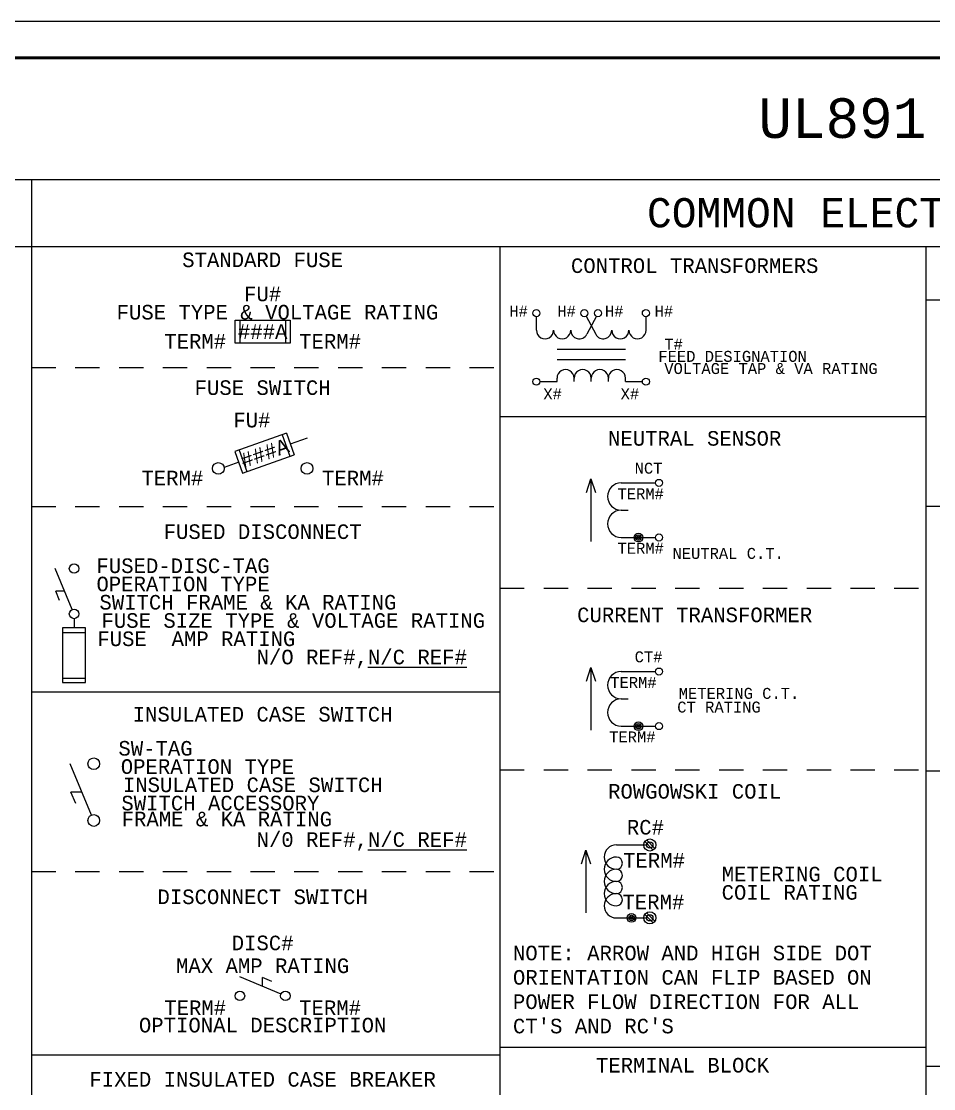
# Model space of a CAD drawing. Header units: inches. Extents: x -0.2 to 16.8, y -0.2 to 10.8.
# Drawn here: x 7.07 to 11.76, y 5.33 to 10.81 of the extents above; entities that cross this region are included whole.
import ezdxf
from ezdxf.enums import TextEntityAlignment as Align

# ---------------------------------------------------------------- set-up
doc = ezdxf.new("R2010")
doc.units = ezdxf.units.IN
doc.header["$LTSCALE"] = 0.25
doc.header["$MEASUREMENT"] = 0
doc.linetypes.add('DASHED', pattern=[0.75, 0.5, -0.25])
doc.layers.get('0').update_dxf_attribs({"linetype": 'CONTINUOUS'})
doc.layers.add('Border', color=250, linetype='CONTINUOUS', plot=False)
for name, color, linetype in [('DESC', 150, 'CONTINUOUS'), ('LOC', 8, 'CONTINUOUS'), ('MISC', 7, 'CONTINUOUS'), ('SYMS', 7, 'CONTINUOUS'), ('TAGFIXED', 7, 'CONTINUOUS'), ('TERMS', 123, 'CONTINUOUS'), ('TITLEBLOCK', 7, 'CONTINUOUS'), ('XREF', 7, 'CONTINUOUS')]:
    doc.layers.add(name, color=color, linetype=linetype)
doc.styles.add('Mono 821', font='monos.ttf', dxfattribs={"height": 1.8})
doc.styles.add('Mono 821 Leader', font='monos.ttf', dxfattribs={"height": 0.075})
doc.styles.get("Standard").update_dxf_attribs({"font": 'SIMPLEX'})
doc.styles.add('WD', font='monosb.ttf')

# ---------------------------------------------------------------- blocks, each defined once
blk = doc.blocks.new('ECAD_LSE_Custom_TB_2.0')
at = {"layer": 'Border', "linetype": 'Continuous'}
blk.add_lwpolyline([(0, 0), (17, 0), (17, 11), (0, 11)], close=True, dxfattribs=at)
at = {"layer": 'TITLEBLOCK', "color": 7, "linetype": 'Continuous', "const_width": 0.0152}
blk.add_lwpolyline([(0.1875, 10.8125), (0.1875, 0.1875), (16.8125, 0.1875), (16.8125, 10.8125)], close=True, dxfattribs=at)
at = {"layer": 'TITLEBLOCK', "linetype": 'Continuous', "lineweight": 30, "flags": 104}
blk.add_attdef('SYSTEM_SPECS', text='', height=0.075, dxfattribs=at).set_placement((13.25, 10.7188), align=Align.TOP_LEFT)
at = {"layer": 'TITLEBLOCK', "linetype": 'Continuous', "style": 'Mono 821'}
blk.add_attdef('PROJECT_NAME', text='', height=0.1, dxfattribs=at).set_placement((13.5075, 1.2089), align=Align.MIDDLE_LEFT)
blk.add_attdef('CUSTOMER_DESIGNATION', text='', height=0.1, dxfattribs=at).set_placement((11.25, 1.1875), align=Align.TOP_CENTER)
for tag, p in [('CUSTOMER', (14.4154, 1)), ('SWBD_AMP_VOLT_KAIC_NEMA', (11.25, 0.9375)), ('SCALE', (16.0901, 0.9724)), ('CUSTOMER_2', (14.4154, 0.8438)), ('CUSTOMER_3', (14.4154, 0.6875)), ('QUOTE_NUMBER', (16.0636, 0.7097)), ('DWG_NUMBER', (16.1041, 0.3594))]:
    blk.add_attdef(tag, text='', height=0.1, dxfattribs=at).set_placement(p, align=Align.MIDDLE_CENTER)
blk.add_attdef('DWG_TYPE', text='', height=0.1, dxfattribs=at).set_placement((11.25, 0.6875), align=Align.BOTTOM_CENTER)
blk = doc.blocks.new('VXF1CT')
for p, q in [((-0.2578, 0.1875), (-0.0241, 0.1875)), ((-0.2578, 0), (-0.2109, 0)), ((-0.2578, -0.1875), (-0.0241, -0.1875))]:
    blk.add_line(p, q)
for centre in [(0, 0.1868), (0, -0.1868)]:
    blk.add_circle(centre, 0.0242)
for centre in [(-0.2578, 0.0938), (-0.2578, -0.0938)]:
    blk.add_arc(centre, 0.0938, 90, 270)
at = {"linetype": 'Continuous', "style": 'WD', "flags": 8}
for tag, p in [('TERM02', (-0.0337, 0.2002)), ('TERM01', (-0.0412, -0.1729))]:
    blk.add_attdef(tag, text='', height=0.075, dxfattribs=at).set_placement(p, align=Align.RIGHT)
at = {"style": 'WD'}
for tag, p, height, flags in [('X2TERM02', (0, 0.2109), 0.00938, 1), ('FAMILY', (-0.1469, 0.143), 0.0075, 9), ('X1TERM02', (0.0242, 0.1868), 0.00938, 1), ('X8TERM01', (0, -0.2124), 0.00938, 1), ('X1TERM01', (0.0242, -0.1882), 0.00938, 1)]:
    blk.add_attdef(tag, p, '', height=height, dxfattribs=dict(at, flags=flags))
at = {"linetype": 'Continuous', "style": 'WD', "flags": 9}
for tag, p in [('ASSYCODE', (-0.1282, 0.0892)), ('MFG', (-0.1295, 0.107)), ('CAT', (-0.1281, 0.1216))]:
    blk.add_attdef(tag, text='', height=0.0075, dxfattribs=at).set_placement(p, align=Align.CENTER)
at = {"style": 'WD'}
for tag, p in [('TAG1', (0.2109, 0.0234)), ('RATING1', (0.2109, -0.0938))]:
    blk.add_attdef(tag, p, '', height=0.075, dxfattribs=at)
for tag, p in [('TYPE', (-0.0352, -0.0352)), ('INST', (-0.1703, -0.3164)), ('LOC', (-0.1504, -0.4508)), ('DESC1', (-0.1504, -0.568)), ('DESC2', (-0.1504, -0.6618))]:
    blk.add_attdef(tag, text='', height=0.075, dxfattribs=at).set_placement(p, align=Align.CENTER)
blk = doc.blocks.new('HXF1D')
for p, q in [((-0.375, -0.1172), (-0.375, -0.0241)), ((-0.0357, -0.021), (0.0303, -0.1448)), ((0.0354, -0.0216), (-0.0303, -0.1448)), ((0.375, -0.1172), (0.375, -0.0241)), ((-0.2344, -0.2461), (0.2344, -0.2461)), ((-0.2344, -0.3164), (0.2344, -0.3164)), ((-0.3516, -0.4688), (-0.2344, -0.4688)), ((-0.2344, -0.4688), (-0.2344, -0.4453)), ((-0.1172, -0.4688), (-0.1172, -0.4453)), ((0, -0.4688), (0, -0.4453)), ((0.1172, -0.4688), (0.1172, -0.4453)), ((0.2344, -0.4688), (0.2344, -0.4453)), ((0.2344, -0.4688), (0.3501, -0.4688))]:
    blk.add_line(p, q)
for centre in [(-0.3757, 0), (-0.0476, 0), (0.0462, 0), (0.3743, 0), (-0.3757, -0.4688), (0.3743, -0.4688)]:
    blk.add_circle(centre, 0.0242)
for centre, start, end in [((-0.3164, -0.1172), 179.99896, 0), ((-0.1992, -0.1172), 179.99896, 0), ((-0.082, -0.1172), 179.99896, 331.92867), ((0.082, -0.1172), 208.07133, 0.00104), ((0.1992, -0.1172), 180, 0.00104), ((0.3164, -0.1172), 180, 0.00104), ((-0.1758, -0.4453), 0.00101, 180.00201), ((-0.0586, -0.4453), 0.00101, 180.00201), ((0.0586, -0.4453), 0.00101, 180.00201), ((0.1758, -0.4453), 0.00101, 180.00201)]:
    blk.add_arc(centre, 0.0586, start, end)
at = {"linetype": 'Continuous', "style": 'WD', "flags": 8}
for tag, p in [('TERM01', (-0.4336, -0.0234)), ('TERM02', (-0.1055, -0.0234))]:
    blk.add_attdef(tag, text='', height=0.075, dxfattribs=at).set_placement(p, align=Align.RIGHT)
at = {"style": 'WD'}
for tag, p, height, flags in [('X4TERM01', (-0.3999, 0), 0.00938, 1), ('X2TERM01', (-0.3757, 0.0242), 0.00938, 1), ('X2TERM02', (-0.0476, 0.0242), 0.00938, 1), ('X2TERM03', (0.0462, 0.0242), 0.00938, 1), ('X2TERM04', (0.3743, 0.0242), 0.00938, 1), ('X1TERM04', (0.3984, 0), 0.00938, 1), ('FAMILY', (0.3453, -0.2789), 0.0075, 9), ('X4TERM05', (-0.3999, -0.4688), 0.00938, 1), ('X8TERM05', (-0.3757, -0.4929), 0.00938, 1), ('X8TERM06', (0, -0.4739), 0.00938, 1), ('X8TERM07', (0.3743, -0.4929), 0.00938, 1), ('X1TERM07', (0.3984, -0.4688), 0.00938, 1)]:
    blk.add_attdef(tag, p, '', height=height, dxfattribs=dict(at, flags=flags))
at = {"linetype": 'Continuous', "style": 'WD', "flags": 8}
for tag, p in [('TERM03', (0.0938, -0.0234)), ('TERM04', (0.4336, -0.0234))]:
    blk.add_attdef(tag, p, '', height=0.075, dxfattribs=at)
at = {"style": 'WD'}
for tag, p in [('INST', (-0.4199, -0.1361)), ('LOC', (-0.4199, -0.2633)), ('DESC1', (-0.4199, -0.3805)), ('DESC2', (-0.4199, -0.4743))]:
    blk.add_attdef(tag, text='', height=0.075, dxfattribs=at).set_placement(p, align=Align.RIGHT)
for tag, p in [('TAG1', (0.3933, -0.2812)), ('RATING1', (0.4167, -0.3984))]:
    blk.add_attdef(tag, p, '', height=0.075, dxfattribs=at)
at = {"linetype": 'Continuous', "style": 'WD', "flags": 9}
for tag, p in [('ASSYCODE', (0.3626, -0.3285)), ('MFG', (0.3627, -0.3149)), ('CAT', (0.3641, -0.3003))]:
    blk.add_attdef(tag, text='', height=0.0075, dxfattribs=at).set_placement(p, align=Align.CENTER)
at = {"linetype": 'Continuous', "style": 'WD', "flags": 8}
for tag, p in [('TERM06', (-0.0234, -0.5156)), ('TERM07', (0.3281, -0.5156))]:
    blk.add_attdef(tag, text='', height=0.075, dxfattribs=at).set_placement(p, align=Align.TOP_RIGHT)
blk.add_attdef('TERM05', text='', height=0.075, dxfattribs=at).set_placement((-0.3281, -0.5156), align=Align.TOP_LEFT)
blk = doc.blocks.new('HFU1')
for p, q in [((-0.1406, -0.0586), (-0.1406, 0.0586)), ((-0.1406, 0.0586), (0.1406, 0.0586)), ((-0.1172, 0.0586), (-0.1172, -0.0586)), ((0.1172, 0.0586), (0.1172, -0.0586)), ((0.1406, 0.0586), (0.1406, -0.0586)), ((0.1406, -0.0586), (-0.1406, -0.0586))]:
    blk.add_line(p, q)
at = {"style": 'WD'}
for tag, p in [('INST', (0, 0.3164)), ('LOC', (0, 0.1992)), ('TAG1', (0, 0.0938))]:
    blk.add_attdef(tag, text='', height=0.075, dxfattribs=at).set_placement(p, align=Align.CENTER)
at = {"linetype": 'Continuous', "style": 'WD', "flags": 9}
for tag, p in [('ASSYCODE', (0.1177, 0.1881)), ('CAT', (0.1173, 0.0767)), ('MFG', (0.1173, 0.062))]:
    blk.add_attdef(tag, text='', height=0.0075, dxfattribs=at).set_placement(p, align=Align.CENTER)
at = {"style": 'WD'}
for tag, p in [('X2LINK', (0, 0.082)), ('X8LINK', (0, -0.082))]:
    blk.add_attdef(tag, p, '', height=0.0075, dxfattribs=at)
for tag, p, height, flags in [('FAMILY', (0.0969, 0.0807), 0.0075, 9), ('X4TERM01', (-0.1406, 0), 0.0082, 1), ('X1TERM02', (0.1406, 0), 0.0082, 1)]:
    blk.add_attdef(tag, p, '', height=height, dxfattribs=dict(at, flags=flags))
blk.add_attdef('RATING1', text='', height=0.075, dxfattribs=at).set_placement((0, 0), align=Align.MIDDLE_CENTER)
at = {"linetype": 'Continuous', "style": 'WD', "flags": 8}
blk.add_attdef('TERM01', text='', height=0.075, dxfattribs=at).set_placement((-0.1875, -0.0118), align=Align.TOP_RIGHT)
blk.add_attdef('TERM02', text='', height=0.075, dxfattribs=at).set_placement((0.1875, -0.0118), align=Align.TOP_LEFT)
at = {"style": 'WD'}
for tag, p in [('DESC1', (0.0352, -0.1758)), ('DESC2', (0.0352, -0.2696)), ('DESC3', (0.0352, -0.3633))]:
    blk.add_attdef(tag, text='', height=0.075, dxfattribs=at).set_placement(p, align=Align.MIDDLE_LEFT)
blk = doc.blocks.new('HDS11FR')
for p, q in [((0.1226, 0.1811), (-0.1423, 0.0867)), ((0.1005, 0.1732), (0.1399, 0.0629)), ((0.1226, 0.1811), (0.162, 0.0707)), ((0.1423, 0.1259), (0.2306, 0.1574)), ((-0.1423, 0.0867), (-0.103, -0.0237)), ((-0.1202, 0.0945), (-0.0809, -0.0158)), ((-0.103, -0.0237), (0.162, 0.0707)), ((-0.1226, 0.0315), (-0.1982, 0.0046))]:
    blk.add_line(p, q)
at = {"linetype": 'Continuous'}
for centre in [(-0.2278, 0), (0.2278, 0)]:
    blk.add_circle(centre, 0.03, dxfattribs=at)
at = {"style": 'WD'}
for tag, p in [('INST', (-0.0234, 0.4553)), ('LOC', (-0.0234, 0.3281)), ('TAG1', (-0.0234, 0.2109))]:
    blk.add_attdef(tag, text='', height=0.075, dxfattribs=at).set_placement(p, align=Align.CENTER)
for tag, p in [('X2LINK', (0, 0.3047)), ('X8LINK', (0, -0.082))]:
    blk.add_attdef(tag, p, '', height=0.0075, dxfattribs=at)
blk.add_attdef('RATING1', text='', height=0.075, rotation=19.6202, dxfattribs=at).set_placement((0.0098, 0.0787), align=Align.MIDDLE_CENTER)
for tag, p, height, flags in [('FAMILY', (0.0735, 0.1979), 0.0075, 9), ('CONTACT', (0.0735, 0.141), 0.0075, 9), ('X4TERM01', (-0.2578, 0), 0.00938, 1), ('X1TERM02', (0.2578, 0), 0.00938, 1)]:
    blk.add_attdef(tag, p, '', height=height, dxfattribs=dict(at, flags=flags))
at = {"linetype": 'Continuous', "style": 'WD', "flags": 9}
for tag, p in [('CAT', (0.0945, 0.1854)), ('MFG', (0.0945, 0.1708)), ('ASSYCODE', (0.0928, 0.1546))]:
    blk.add_attdef(tag, text='', height=0.0075, dxfattribs=at).set_placement(p, align=Align.CENTER)
at = {"linetype": 'Continuous', "style": 'WD', "flags": 8}
blk.add_attdef('TERM01', text='', height=0.075, dxfattribs=at).set_placement((-0.3047, -0.0118), align=Align.TOP_RIGHT)
blk.add_attdef('TERM02', text='', height=0.075, dxfattribs=at).set_placement((0.3047, -0.0118), align=Align.TOP_LEFT)
blk = doc.blocks.new('HDS11')
for p, q in [((0.0943, 0.0095), (-0.1169, 0.0975)), ((0, 0.0488), (0, 0.0938)), ((0.0469, 0.0742), (0, 0.0938))]:
    blk.add_line(p, q)
for centre in [(-0.1165, 0), (0.1165, 0)]:
    blk.add_circle(centre, 0.0242)
at = {"style": 'WD'}
for tag, p in [('INST', (0, 0.4688)), ('LOC', (0, 0.3516)), ('TAG1', (0, 0.2344)), ('RATING1', (0, 0.1172)), ('XREF', (0, -0.1584)), ('DESC1', (0, -0.3047)), ('DESC2', (0, -0.3985))]:
    blk.add_attdef(tag, text='', height=0.075, dxfattribs=at).set_placement(p, align=Align.CENTER)
for tag, p in [('X2LINK', (0, 0.3281)), ('X8LINK', (0, -0.0117))]:
    blk.add_attdef(tag, p, '', height=0.0075, dxfattribs=at)
for tag, p, height, flags in [('FAMILY', (0.1547, 0.0979), 0.0075, 9), ('X4TERM01', (-0.1406, 0), 0.00938, 1), ('X1TERM02', (0.1406, 0), 0.00938, 1), ('CONTACT', (0.1547, 0.0301), 0.0075, 9)]:
    blk.add_attdef(tag, p, '', height=height, dxfattribs=dict(at, flags=flags))
at = {"linetype": 'Continuous', "style": 'WD', "flags": 9}
for tag, p in [('MFG', (0.1708, 0.0665)), ('CAT', (0.1723, 0.0811)), ('ASSYCODE', (0.1641, 0.0469))]:
    blk.add_attdef(tag, text='', height=0.0075, dxfattribs=at).set_placement(p, align=Align.CENTER)
at = {"linetype": 'Continuous', "style": 'WD', "flags": 8}
blk.add_attdef('TERM01', text='', height=0.075, dxfattribs=at).set_placement((-0.1875, -0.0235), align=Align.TOP_RIGHT)
blk.add_attdef('TERM02', text='', height=0.075, dxfattribs=at).set_placement((0.1875, -0.0235), align=Align.TOP_LEFT)
blk = doc.blocks.new('HDV1_003-SYM_ROGOW_COIL')
for p, q in [((0, 0.1875), (0.1558, 0.1875)), ((0.146, 0.2046), (0.1894, 0.1612)), ((0.1543, 0.2129), (0.1977, 0.1695)), ((0.1543, -0.1612), (0.1977, -0.2046)), ((0, -0.1875), (0.1558, -0.1875)), ((0.146, -0.1695), (0.1894, -0.2129))]:
    blk.add_line(p, q)
for centre, radius in [((0.1719, 0.187), 0.0312), ((0.1719, 0.187), 0.0161), ((0.1719, -0.187), 0.0312), ((0.1719, -0.187), 0.0161)]:
    blk.add_circle(centre, radius)
for centre, radius, start, end in [((0, 0.125), 0.0625, 90, 270), ((0, 0.0625), 0.0625, 90, 270), ((0, 0.0938), 0.0312, 270, 90), ((0, 0), 0.0625, 90, 270), ((0, 0.0312), 0.0312, 270, 90), ((0, -0.0625), 0.0625, 90, 270), ((0, -0.0312), 0.0312, 270, 90), ((0, -0.125), 0.0625, 90, 270), ((0, -0.0938), 0.0312, 270, 90)]:
    blk.add_arc(centre, radius, start, end)
at = {"linetype": 'Continuous', "style": 'WD'}
for tag, p, height, flags in [('X2TERM01', (0.1719, 0.2183), 0.005, 1), ('X1TERM01', (0.2031, 0.187), 0.005, 1), ('X8TERM02', (0.1719, -0.2183), 0.005, 1), ('X1TERM02', (0.2031, -0.187), 0.005, 1), ('FAMILY', (-0.6044, -0.8755), 0.01, 9)]:
    blk.add_attdef(tag, p, '', height=height, dxfattribs=dict(at, flags=flags))
blk.add_attdef('TERM01', text='', height=0.075, dxfattribs=at).set_placement((0.1719, 0.1245), align=Align.TOP_CENTER)
for tag, p in [('INST', (-0.8091, -0.0457)), ('TERM02', (0.1719, -0.1245)), ('LOC', (-0.8091, -0.2153)), ('DESC1', (-0.8091, -0.3716)), ('DESC2', (-0.8091, -0.4653)), ('DESC3', (-0.8091, -0.5508)), ('TAG1', (-0.8091, -0.8403)), ('XREF', (-0.8091, -1.1966))]:
    blk.add_attdef(tag, text='', height=0.075, dxfattribs=at).set_placement(p, align=Align.CENTER)
at = {"linetype": 'Continuous', "style": 'WD', "width": 0.8}
blk.add_attdef('X1TERMDESC01', text='', height=0.125, dxfattribs=at).set_placement((0.4731, -0.038), align=Align.TOP_CENTER)
blk.add_attdef('X1TERMDESC02', text='', height=0.125, dxfattribs=at).set_placement((0.4874, -0.287), align=Align.CENTER)
at = {"linetype": 'Continuous', "style": 'WD', "flags": 9}
for tag, p in [('MFG', (-0.5813, -0.9391)), ('CAT', (-0.5793, -0.9197)), ('ASSYCODE', (-0.5791, -0.9565))]:
    blk.add_attdef(tag, text='', height=0.01, dxfattribs=at).set_placement(p, align=Align.CENTER)
blk = doc.blocks.new('VDS11')
for p, q in [((-0.0119, -0.1178), (-0.1219, 0.1461)), ((-0.061, 0), (-0.1172, 0)), ((-0.0928, -0.0586), (-0.1172, 0))]:
    blk.add_line(p, q)
for centre in [(0, 0.1456), (0, -0.1456)]:
    blk.add_circle(centre, 0.0302)
at = {"style": 'WD'}
for tag, p in [('INST', (-0.293, 0.2719)), ('LOC', (-0.293, 0.0938)), ('TAG1', (-0.2911, -0.0406)), ('RATING1', (-0.2908, -0.1758)), ('DESC1', (-0.2906, -0.3164)), ('DESC2', (-0.2907, -0.4289))]:
    blk.add_attdef(tag, text='', height=0.075, dxfattribs=at).set_placement(p, align=Align.RIGHT)
for tag, height, flags, p in [('TERM01', 0.075, 8, (-0.0515, 0.1937)), ('FAMILY', 0.00938, 9, (-0.0746, -0.0342)), ('CONTACT', 0.00938, 9, (-0.0621, -0.0504)), ('CAT', 0.00938, 9, (-0.0746, -0.0686)), ('MFG', 0.00938, 9, (-0.0746, -0.0826))]:
    blk.add_attdef(tag, text='', height=height, dxfattribs=dict(at, flags=flags)).set_placement(p, align=Align.RIGHT)
at = {"style": 'WD', "flags": 1}
for tag, p in [('X2TERM01', (0, 0.1758)), ('X8TERM02', (0, -0.1758))]:
    blk.add_attdef(tag, p, '', height=0.00938, dxfattribs=at)
at = {"style": 'WD'}
for tag, p, height in [('XREF', (0.1207, -0.0164), 0.075), ('X4LINK', (-0.1904, 0), 0.00938), ('X1LINK', (0, 0), 0.00938)]:
    blk.add_attdef(tag, p, '', height=height, dxfattribs=at)
at = {"style": 'WD', "flags": 9}
blk.add_attdef('ASSYCODE', text='', height=0.00938, dxfattribs=at).set_placement((-0.0864, -0.1027), align=Align.CENTER)
at = {"style": 'WD', "flags": 8}
blk.add_attdef('TERM02', text='', height=0.075, dxfattribs=at).set_placement((-0.0382, -0.2001), align=Align.TOP_RIGHT)
blk = doc.blocks.new('VDS11F')
for p, q in [((-0.0095, -0.0943), (-0.0975, 0.1169)), ((-0.0488, 0), (-0.0938, 0)), ((-0.0742, -0.0469), (-0.0938, 0)), ((0, -0.1406), (0, -0.1875)), ((0.0586, -0.1875), (-0.0586, -0.1875)), ((-0.0586, -0.1875), (-0.0586, -0.4688)), ((-0.0586, -0.2109), (0.0586, -0.2109)), ((0.0586, -0.4688), (0.0586, -0.1875)), ((-0.0586, -0.4453), (0.0586, -0.4453)), ((-0.0586, -0.4688), (0.0586, -0.4688))]:
    blk.add_line(p, q)
for centre in [(0, 0.1165), (0, -0.1165)]:
    blk.add_circle(centre, 0.0242)
at = {"style": 'WD'}
for tag, p in [('INST', (-0.2794, 0.2602)), ('LOC', (-0.2794, 0.082)), ('TAG1', (-0.2794, -0.0469)), ('RATING1', (-0.2794, -0.1992)), ('DESC1', (-0.2793, -0.3398)), ('DESC2', (-0.279, -0.4524))]:
    blk.add_attdef(tag, text='', height=0.075, dxfattribs=at).set_placement(p, align=Align.RIGHT)
for tag, height, flags, p in [('TERM01', 0.075, 8, (-0.0412, 0.155)), ('FAMILY', 0.0075, 9, (-0.0597, -0.0273)), ('CAT', 0.0075, 9, (-0.0597, -0.0548)), ('CONTACT', 0.0075, 9, (-0.0497, -0.0979)), ('MFG', 0.0075, 9, (-0.0597, -0.0661))]:
    blk.add_attdef(tag, text='', height=height, dxfattribs=dict(at, flags=flags)).set_placement(p, align=Align.RIGHT)
at = {"style": 'WD', "flags": 1}
for tag, p in [('X2TERM01', (0, 0.1406)), ('X8TERM02', (0, -0.4688))]:
    blk.add_attdef(tag, p, '', height=0.00938, dxfattribs=at)
at = {"style": 'WD'}
for tag, p, height in [('X4LINK', (-0.1523, 0), 0.0075), ('X1LINK', (0, 0), 0.0075), ('XREF', (0.0965, -0.0281), 0.075)]:
    blk.add_attdef(tag, p, '', height=height, dxfattribs=at)
at = {"style": 'WD', "flags": 9}
blk.add_attdef('ASSYCODE', text='', height=0.0075, dxfattribs=at).set_placement((-0.0712, -0.0806), align=Align.CENTER)
at = {"style": 'WD'}
blk.add_attdef('RATING2', text='', height=0.075, rotation=90, dxfattribs=at).set_placement((0, -0.3281), align=Align.MIDDLE)
at = {"style": 'WD', "flags": 8}
blk.add_attdef('TERM02', text='', height=0.075, dxfattribs=at).set_placement((-0.0305, -0.4882), align=Align.TOP_RIGHT)
blk = doc.blocks.new('HA1X2')
for p, q in [((-0.0234, -0.0703), (0, 0)), ((0, 0), (0.0234, -0.0703))]:
    blk.add_line(p, q)
at = {"style": 'WD'}
blk.add_attdef('DESC1', text='', height=0.075, dxfattribs=at).set_placement((0, 0.1992), align=Align.CENTER)
blk.add_attdef('DESC2', text='', height=0.075, dxfattribs=at).set_placement((0, 0.15), align=Align.TOP_CENTER)
at = {"style": 'WD', "flags": 1}
blk.add_attdef('X8TERM01', (0, 0), '', height=0.0075, dxfattribs=at)
blk = doc.blocks.new('WDDOT')
for radius in [0.0225, 0.014, 0.00697]:
    blk.add_circle((0, 0), radius)

msp = doc.modelspace()

# ---------------------------------------------------------------- linework, layer by layer
at = {"linetype": 'Continuous'}
for p, q in [((11.7188, 9.3806), (14.125, 9.3806)), ((9.5313, 8.7812), (11.7188, 8.7812)), ((9.9982, 8.4616), (9.9982, 8.1398)), ((11.7188, 8.3221), (14.125, 8.3221)), ((9.9982, 7.4928), (9.9982, 7.1711)), ((7.125, 7.3683), (9.5313, 7.3683)), ((9.9728, 6.5553), (9.9728, 6.2336)), ((9.5313, 5.544), (11.7188, 5.544)), ((7.125, 5.5033), (9.5313, 5.5033)), ((11.7188, 5.4452), (14.125, 5.4452))]:
    msp.add_line(p, q, dxfattribs=at)
at = {"linetype": 'DASHED'}
for p, q in [((7.125, 9.0337), (9.5313, 9.0337)), ((7.125, 8.3196), (9.5313, 8.3196)), ((9.5313, 7.9), (11.7188, 7.9)), ((9.5313, 6.9671), (11.7188, 6.9671)), ((11.7188, 6.963), (14.125, 6.963)), ((7.125, 6.4447), (9.5313, 6.4447))]:
    msp.add_line(p, q, dxfattribs=at)
at = {"layer": 'TITLEBLOCK', "linetype": 'Continuous'}
for p, q in [((0, 9.9987), (16.625, 9.9987)), ((7.125, 9.9987), (7.125, 1.1043)), ((0, 9.655), (16.625, 9.655)), ((9.5313, 9.655), (9.5313, 1.1043)), ((11.7188, 9.655), (11.7188, 1.1043))]:
    msp.add_line(p, q, dxfattribs=at)

# ---------------------------------------------------------------- block references
at = {"linetype": 'Continuous'}
msp.add_blockref('ECAD_LSE_Custom_TB_2.0', (-0.1875, -0.1891), dxfattribs=at)
at = {"layer": 'SYMS', "linetype": 'Continuous'}
ref = msp.add_blockref('HFU1', (8.3125, 9.2175), dxfattribs=at)
ref.add_attrib('DESC1', 'FUSE TYPE & VOLTAGE RATING', dxfattribs={"layer": 'DESC', "height": 0.075, "style": 'WD'}).set_placement((7.5625, 9.3175), align=Align.MIDDLE_LEFT)
ref.add_attrib('RATING1', '###A', dxfattribs={"layer": 'MISC', "height": 0.075, "style": 'WD'}).set_placement((8.3125, 9.2175), align=Align.MIDDLE_CENTER)
ref.add_attrib('TERM02', 'TERM#', dxfattribs={"layer": 'TERMS', "linetype": 'Continuous', "height": 0.075, "style": 'WD', "flags": 8}).set_placement((8.5, 9.2057), align=Align.TOP_LEFT)
ref.add_attrib('TERM01', 'TERM#', dxfattribs={"layer": 'TERMS', "linetype": 'Continuous', "height": 0.075, "style": 'WD', "flags": 8}).set_placement((8.125, 9.2057), align=Align.TOP_RIGHT)
ref.add_attrib('TAG1F', 'FU#', dxfattribs={"layer": 'TAGFIXED', "height": 0.075, "style": 'WD'}).set_placement((8.3125, 9.3738), align=Align.CENTER)
ref = msp.add_blockref('HXF1D', (10, 9.3125), dxfattribs=dict(at, xscale=0.75, yscale=0.75, zscale=0.75))
ref.add_attrib('TERM02', 'H#', dxfattribs={"layer": 'TERMS', "linetype": 'Continuous', "height": 0.05625, "style": 'WD', "flags": 8}).set_placement((9.9209, 9.2949), align=Align.RIGHT)
ref.add_attrib('TERM01', 'H#', dxfattribs={"layer": 'TERMS', "linetype": 'Continuous', "height": 0.05625, "style": 'WD', "flags": 8}).set_placement((9.6748, 9.2949), align=Align.RIGHT)
ref.add_attrib('TERM04', 'H#', (10.3252, 9.2949), dxfattribs={"layer": 'TERMS', "linetype": 'Continuous', "height": 0.05625, "style": 'WD', "flags": 8})
ref.add_attrib('TERM05', 'X#', dxfattribs={"layer": 'TERMS', "linetype": 'Continuous', "height": 0.05625, "style": 'WD', "flags": 8}).set_placement((9.7539, 8.9258), align=Align.TOP_LEFT)
ref.add_attrib('TERM07', 'X#', dxfattribs={"layer": 'TERMS', "linetype": 'Continuous', "height": 0.05625, "style": 'WD', "flags": 8}).set_placement((10.2461, 8.9258), align=Align.TOP_RIGHT)
ref.add_attrib('RATING1', 'VOLTAGE TAP & VA RATING', (10.375, 9), dxfattribs={"layer": 'MISC', "height": 0.05625, "style": 'WD'})
ref.add_attrib('TAG1F', 'T#', (10.375, 9.125), dxfattribs={"layer": 'TAGFIXED', "height": 0.05625, "style": 'WD'})
ref.add_attrib('DESC1', 'FEED DESIGNATION', dxfattribs={"layer": 'DESC', "height": 0.05625, "style": 'WD'}).set_placement((11.1071, 9.0625), align=Align.RIGHT)
ref.add_attrib('TERM03', 'H#', (10.0703, 9.2949), dxfattribs={"layer": 'TERMS', "linetype": 'Continuous', "height": 0.05625, "style": 'WD', "flags": 8})
ref = msp.add_blockref('HDS11FR', (8.3125, 8.515), dxfattribs=at)
ref.add_attrib('TERM02', 'TERM#', dxfattribs={"layer": 'TERMS', "linetype": 'Continuous', "height": 0.075, "style": 'WD', "flags": 8}).set_placement((8.6172, 8.5032), align=Align.TOP_LEFT)
ref.add_attrib('TERM01', 'TERM#', dxfattribs={"layer": 'TERMS', "linetype": 'Continuous', "height": 0.075, "style": 'WD', "flags": 8}).set_placement((8.0078, 8.5032), align=Align.TOP_RIGHT)
ref.add_attrib('RATING1', '###A', dxfattribs={"layer": 'MISC', "height": 0.075, "rotation": 19.6202, "style": 'WD'}).set_placement((8.3223, 8.5937), align=Align.MIDDLE_CENTER)
ref.add_attrib('TAG1F', 'FU# ', dxfattribs={"layer": 'TAGFIXED', "height": 0.075, "style": 'WD'}).set_placement((8.2891, 8.7259), align=Align.CENTER)
ref = msp.add_blockref('VXF1CT', (10.3478, 8.3007), dxfattribs=dict(at, xscale=0.75, yscale=0.75, zscale=0.75))
ref.add_attrib('TERM01', 'TERM#', dxfattribs={"layer": 'TERMS', "linetype": 'Continuous', "height": 0.05625, "style": 'WD', "flags": 8}).set_placement((10.3731, 8.0769), align=Align.RIGHT)
ref.add_attrib('TERM02', 'TERM#', dxfattribs={"layer": 'TERMS', "linetype": 'Continuous', "height": 0.05625, "style": 'WD', "flags": 8}).set_placement((10.3731, 8.3568), align=Align.RIGHT)
ref.add_attrib('TAG1F', 'NCT', (10.2228, 8.4882), dxfattribs={"layer": 'TAGFIXED', "height": 0.05625, "style": 'WD'})
ref.add_attrib('DESC1', 'NEUTRAL C.T.', dxfattribs={"layer": 'DESC', "height": 0.05625, "style": 'WD'}).set_placement((10.7032, 8.0507), align=Align.CENTER)
at = {"layer": 'SYMS', "linetype": 'Continuous', "xscale": 0.9959510714450935, "yscale": 0.9959510714450935, "zscale": 0.9959510714450935}
for p in [(9.9982, 8.4616), (9.9982, 7.4928), (9.9728, 6.5553)]:
    msp.add_blockref('HA1X2', p, dxfattribs=at)
at = {"layer": 'SYMS', "linetype": 'Continuous'}
for p in [(10.2421, 8.1601), (10.2421, 7.1913), (10.207, 6.207)]:
    msp.add_blockref('WDDOT', p, dxfattribs=at)
ref = msp.add_blockref('VDS11F', (7.3438, 7.8843), dxfattribs=at)
ref.add_attrib('INST', 'OPERATION TYPE', dxfattribs={"layer": 'LOC', "height": 0.075, "style": 'WD'}).set_placement((8.3486, 7.8843), align=Align.RIGHT)
ref.add_attrib('DESC2', 'FUSE SIZE TYPE & VOLTAGE RATING', dxfattribs={"layer": 'DESC', "height": 0.075, "style": 'WD'}).set_placement((9.4549, 7.6968), align=Align.RIGHT)
ref.add_attrib('DESC1', 'SWITCH FRAME & KA RATING', dxfattribs={"layer": 'DESC', "height": 0.075, "style": 'WD'}).set_placement((8.9994, 7.7905), align=Align.RIGHT)
ref.add_attrib('XREF', 'N/O REF#,%%uN/C REF#%%u', (8.2812, 7.5093), dxfattribs={"layer": 'XREF', "height": 0.075, "style": 'WD'})
ref.add_attrib('TAG1F', 'FUSED-DISC-TAG', dxfattribs={"layer": 'TAGFIXED', "height": 0.075, "style": 'WD'}).set_placement((8.3486, 7.978), align=Align.RIGHT)
ref.add_attrib('RATING1', 'FUSE  AMP RATING ', dxfattribs={"layer": 'MISC', "height": 0.075, "style": 'WD'}).set_placement((8.5438, 7.603), align=Align.RIGHT)
ref = msp.add_blockref('VXF1CT', (10.3478, 7.332), dxfattribs=dict(at, xscale=0.75, yscale=0.75, zscale=0.75))
ref.add_attrib('TERM01', 'TERM#', dxfattribs={"layer": 'TERMS', "linetype": 'Continuous', "height": 0.05625, "style": 'WD', "flags": 8}).set_placement((10.3302, 7.1082), align=Align.RIGHT)
ref.add_attrib('TERM02', 'TERM#', dxfattribs={"layer": 'TERMS', "linetype": 'Continuous', "height": 0.05625, "style": 'WD', "flags": 8}).set_placement((10.3358, 7.388), align=Align.RIGHT)
ref.add_attrib('RATING1', 'CT RATING', (10.4416, 7.2616), dxfattribs={"layer": 'MISC', "height": 0.05625, "style": 'WD'})
ref.add_attrib('TAG1F', 'CT#', (10.2228, 7.5195), dxfattribs={"layer": 'TAGFIXED', "height": 0.05625, "style": 'WD'})
ref.add_attrib('DESC1', 'METERING C.T.', dxfattribs={"layer": 'DESC', "height": 0.05625, "style": 'WD'}).set_placement((10.7588, 7.332), align=Align.CENTER)
ref = msp.add_blockref('VDS11', (7.4453, 6.853), dxfattribs=at)
ref.add_attrib('INST', 'OPERATION TYPE', dxfattribs={"layer": 'LOC', "height": 0.075, "style": 'WD'}).set_placement((8.4736, 6.9468), align=Align.RIGHT)
ref.add_attrib('DESC2', 'SWITCH ACCESSORY', dxfattribs={"layer": 'DESC', "height": 0.075, "style": 'WD'}).set_placement((8.6037, 6.7593), align=Align.RIGHT)
ref.add_attrib('DESC1', 'INSULATED CASE SWITCH', dxfattribs={"layer": 'DESC', "height": 0.075, "style": 'WD'}).set_placement((8.9291, 6.853), align=Align.RIGHT)
ref.add_attrib('XREF', 'N/0 REF#,%%uN/C REF#%%u', (8.2812, 6.5718), dxfattribs={"layer": 'XREF', "height": 0.075, "style": 'WD'})
ref.add_attrib('TAG1F', 'SW-TAG', dxfattribs={"layer": 'TAGFIXED', "height": 0.075, "style": 'WD'}).set_placement((7.953, 7.0405), align=Align.RIGHT)
ref.add_attrib('RATING1', 'FRAME & KA RATING', dxfattribs={"layer": 'MISC', "height": 0.075, "style": 'WD'}).set_placement((8.6688, 6.6773), align=Align.RIGHT)
ref = msp.add_blockref('HDV1_003-SYM_ROGOW_COIL', (10.1291, 6.3945), dxfattribs=at)
ref.add_attrib('TAG1F', 'RC#', dxfattribs={"layer": 'TAGFIXED', "linetype": 'Continuous', "height": 0.075, "style": 'WD'}).set_placement((10.2783, 6.6352), align=Align.CENTER)
ref.add_attrib('DESC1', 'METERING COIL', dxfattribs={"layer": 'DESC', "linetype": 'Continuous', "height": 0.075, "style": 'WD'}).set_placement((11.0833, 6.3945), align=Align.CENTER)
ref.add_attrib('DESC2', 'COIL RATING ', dxfattribs={"layer": 'DESC', "linetype": 'Continuous', "height": 0.075, "style": 'WD'}).set_placement((11.0508, 6.3007), align=Align.CENTER)
ref.add_attrib('TERM01', 'TERM#', dxfattribs={"layer": 'TERMS', "linetype": 'Continuous', "height": 0.075, "style": 'WD'}).set_placement((10.3224, 6.5404), align=Align.TOP_CENTER)
ref.add_attrib('TERM02', 'TERM#', dxfattribs={"layer": 'TERMS', "linetype": 'Continuous', "height": 0.075, "style": 'WD'}).set_placement((10.3192, 6.2517), align=Align.CENTER)
ref = msp.add_blockref('HDS11', (8.3125, 5.8067), dxfattribs=at)
ref.add_attrib('TERM02', 'TERM#', dxfattribs={"layer": 'TERMS', "linetype": 'Continuous', "height": 0.075, "style": 'WD', "flags": 8}).set_placement((8.5, 5.7832), align=Align.TOP_LEFT)
ref.add_attrib('TERM01', 'TERM#', dxfattribs={"layer": 'TERMS', "linetype": 'Continuous', "height": 0.075, "style": 'WD', "flags": 8}).set_placement((8.125, 5.7832), align=Align.TOP_RIGHT)
ref.add_attrib('DESC1', 'OPTIONAL DESCRIPTION', dxfattribs={"layer": 'DESC', "height": 0.075, "style": 'WD'}).set_placement((8.3125, 5.6192), align=Align.CENTER)
ref.add_attrib('TAG1F', 'DISC#', dxfattribs={"layer": 'TAGFIXED', "height": 0.075, "style": 'WD'}).set_placement((8.3125, 6.0411), align=Align.CENTER)
ref.add_attrib('RATING1', 'MAX AMP RATING', dxfattribs={"layer": 'MISC', "height": 0.075, "style": 'WD'}).set_placement((8.3125, 5.9239), align=Align.CENTER)

# ---------------------------------------------------------------- texts
at = {"linetype": 'Continuous', "char_height": 0.075, "style": 'Mono 821 Leader'}
for s, width, heights, insert, attachment_point in [('STANDARD FUSE', 2.1875, [0], (8.3125, 9.6238), 2), ('CONTROL TRANSFORMERS', 2.1875, [0], (10.5312, 9.5938), 2), ('FUSE SWITCH', 2.1875, [0], (8.3125, 8.9675), 2), ('NEUTRAL SENSOR', 2.1875, [0], (10.5312, 8.707), 2), ('FUSED DISCONNECT ', 2.1875, [0], (8.3125, 8.228), 2), ('CURRENT TRANSFORMER', 2.1875, [0], (10.5312, 7.8007), 2), ('INSULATED CASE SWITCH', 2.1875, [0], (8.3125, 7.2905), 2), ('ROWGOWSKI COIL', 2.1875, [0], (10.5312, 6.8945), 2), ('DISCONNECT SWITCH', 2.1875, [0], (8.3125, 6.353), 2), ("NOTE: ARROW AND HIGH SIDE DOT ORIENTATION CAN FLIP BASED ON POWER FLOW DIRECTION FOR ALL CT'S AND RC'S", 1.977821, [0.4866], (9.5978, 5.6132), 7), ('TERMINAL BLOCK', 2.1875, [0], (10.4688, 5.4882), 2), ('FIXED INSULATED CASE BREAKER', 2.1875, [0], (8.3125, 5.4155), 2)]:
    msp.add_mtext_dynamic_manual_height_columns(s, width=width, gutter_width=0.375, heights=heights, dxfattribs=dict(at, insert=insert, attachment_point=attachment_point))
at = {"layer": 'TITLEBLOCK', "linetype": 'Continuous', "attachment_point": 5, "style": 'Mono 821'}
for s, width, heights, insert, char_height in [('UL891 SWITCHBOARDS & SWITCHGEAR', 6.126441, [0.5718], (13.5312, 10.3125), 0.203535), ('COMMON ELECTRICAL SYMBOLS', 9.447175, [0.1577], (11.875, 9.8271), 0.15)]:
    msp.add_mtext_dynamic_manual_height_columns(s, width=width, gutter_width=0.5, heights=heights, dxfattribs=dict(at, insert=insert, char_height=char_height))

doc.saveas('drawing.dxf')
